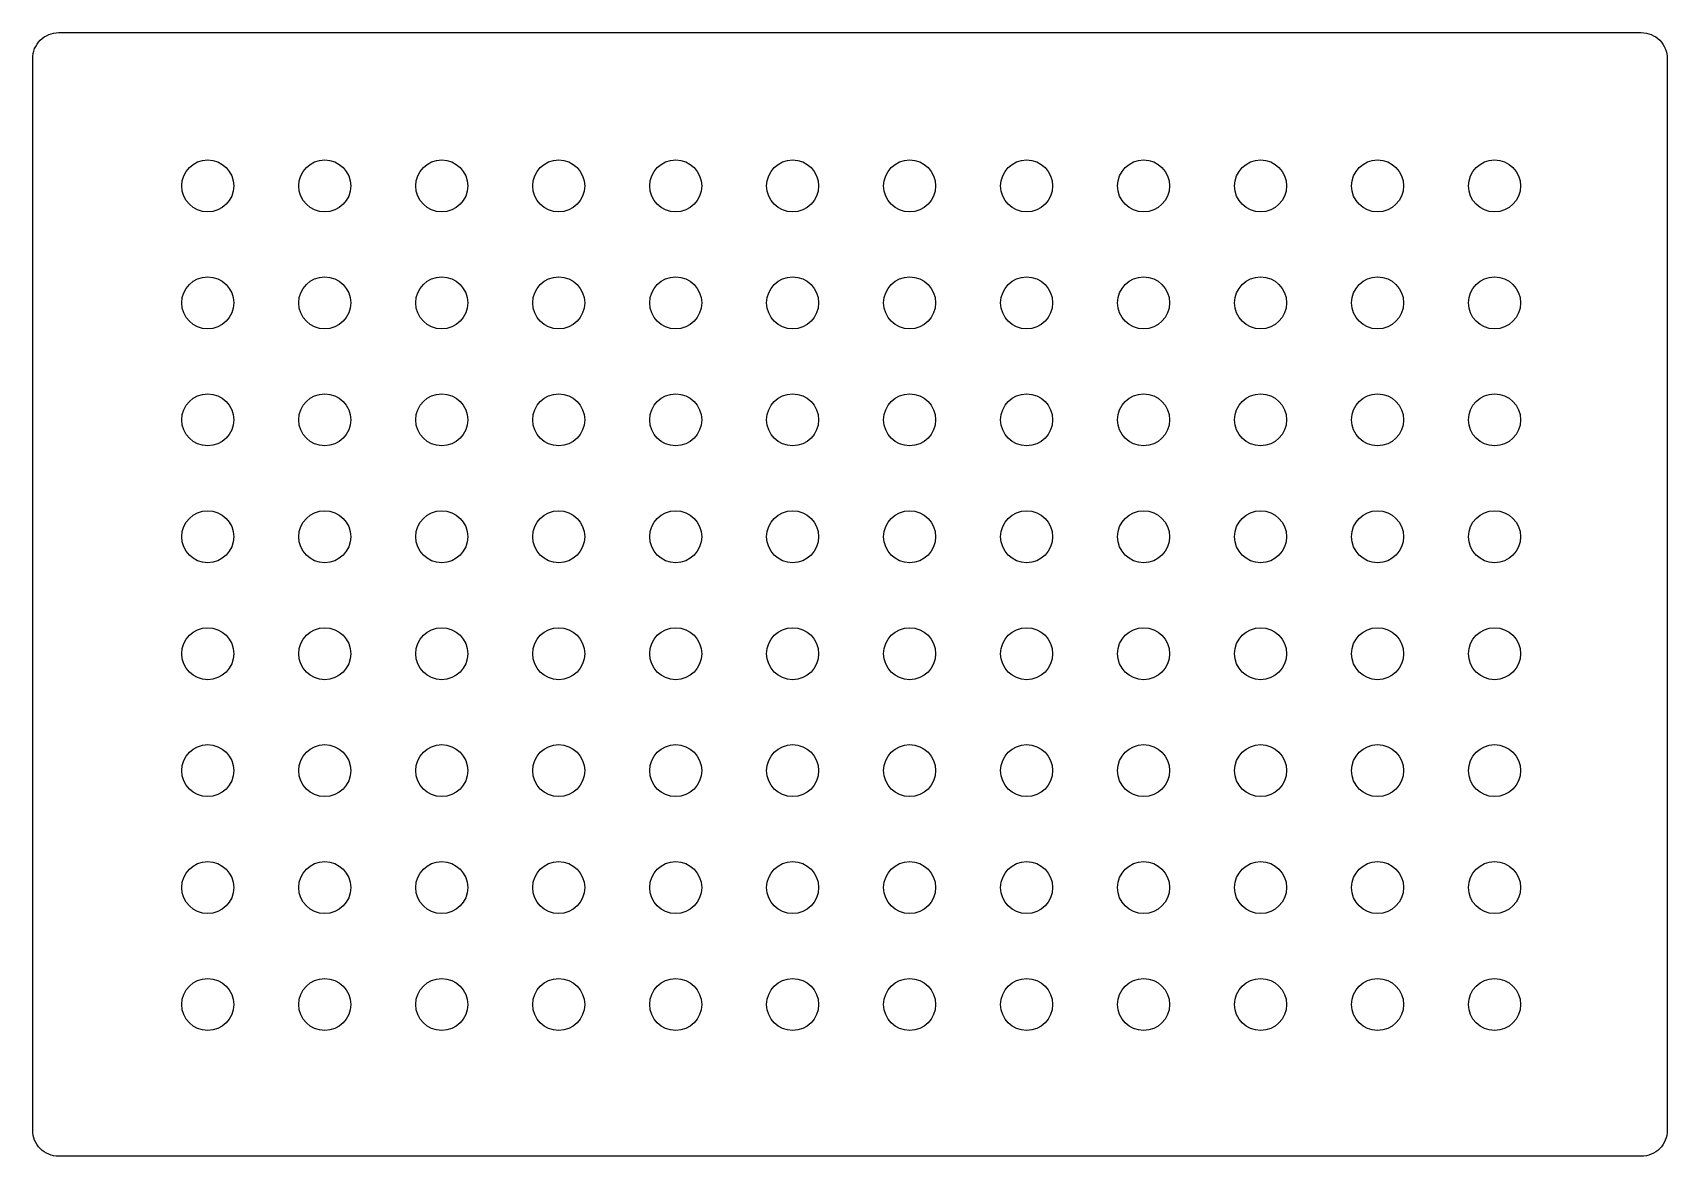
# Model space of a CAD drawing. Header units: millimetres. Extents: x -154 to -28, y 7 to 94.
import ezdxf

# ---------------------------------------------------------------- set-up
doc = ezdxf.new("R2010")
doc.units = ezdxf.units.MM
doc.layers.get('0').update_dxf_attribs({"linetype": 'CONTINUOUS'})

msp = doc.modelspace()

# ---------------------------------------------------------------- linework, layer by layer
msp.add_lwpolyline([(-153.8, 91.68, -0.414214), (-151.8, 93.68), (-30.04, 93.68, -0.414214), (-28.04, 91.68), (-28.04, 9.2, -0.414214), (-30.04, 7.2), (-151.8, 7.2, -0.414214), (-153.8, 9.2)], format="xyb", close=True)
for centre in [(-140.33, 81.88), (-131.33, 81.88), (-122.33, 81.88), (-113.33, 81.88), (-104.33, 81.88), (-95.33, 81.88), (-86.33, 81.88), (-77.33, 81.88), (-68.33, 81.88), (-59.33, 81.88), (-50.33, 81.88), (-41.33, 81.88), (-140.33, 72.88), (-131.33, 72.88), (-122.33, 72.88), (-113.33, 72.88), (-104.33, 72.88), (-95.33, 72.88), (-86.33, 72.88), (-77.33, 72.88), (-68.33, 72.88), (-59.33, 72.88), (-50.33, 72.88), (-41.33, 72.88), (-140.33, 63.88), (-131.33, 63.88), (-122.33, 63.88), (-113.33, 63.88), (-104.33, 63.88), (-95.33, 63.88), (-86.33, 63.88), (-77.33, 63.88), (-68.33, 63.88), (-59.33, 63.88), (-50.33, 63.88), (-41.33, 63.88), (-140.33, 54.88), (-131.33, 54.88), (-122.33, 54.88), (-113.33, 54.88), (-104.33, 54.88), (-95.33, 54.88), (-86.33, 54.88), (-77.33, 54.88), (-68.33, 54.88), (-59.33, 54.88), (-50.33, 54.88), (-41.33, 54.88), (-140.33, 45.88), (-131.33, 45.88), (-122.33, 45.88), (-113.33, 45.88), (-104.33, 45.88), (-95.33, 45.88), (-86.33, 45.88), (-77.33, 45.88), (-68.33, 45.88), (-59.33, 45.88), (-50.33, 45.88), (-41.33, 45.88), (-140.33, 36.88), (-131.33, 36.88), (-122.33, 36.88), (-113.33, 36.88), (-104.33, 36.88), (-95.33, 36.88), (-86.33, 36.88), (-77.33, 36.88), (-68.33, 36.88), (-59.33, 36.88), (-50.33, 36.88), (-41.33, 36.88), (-140.33, 27.88), (-131.33, 27.88), (-122.33, 27.88), (-113.33, 27.88), (-104.33, 27.88), (-95.33, 27.88), (-86.33, 27.88), (-77.33, 27.88), (-68.33, 27.88), (-59.33, 27.88), (-50.33, 27.88), (-41.33, 27.88), (-140.33, 18.88), (-131.33, 18.88), (-122.33, 18.88), (-113.33, 18.88), (-104.33, 18.88), (-95.33, 18.88), (-86.33, 18.88), (-77.33, 18.88), (-68.33, 18.88), (-59.33, 18.88), (-50.33, 18.88), (-41.33, 18.88)]:
    msp.add_circle(centre, 2)

doc.saveas('drawing.dxf')
